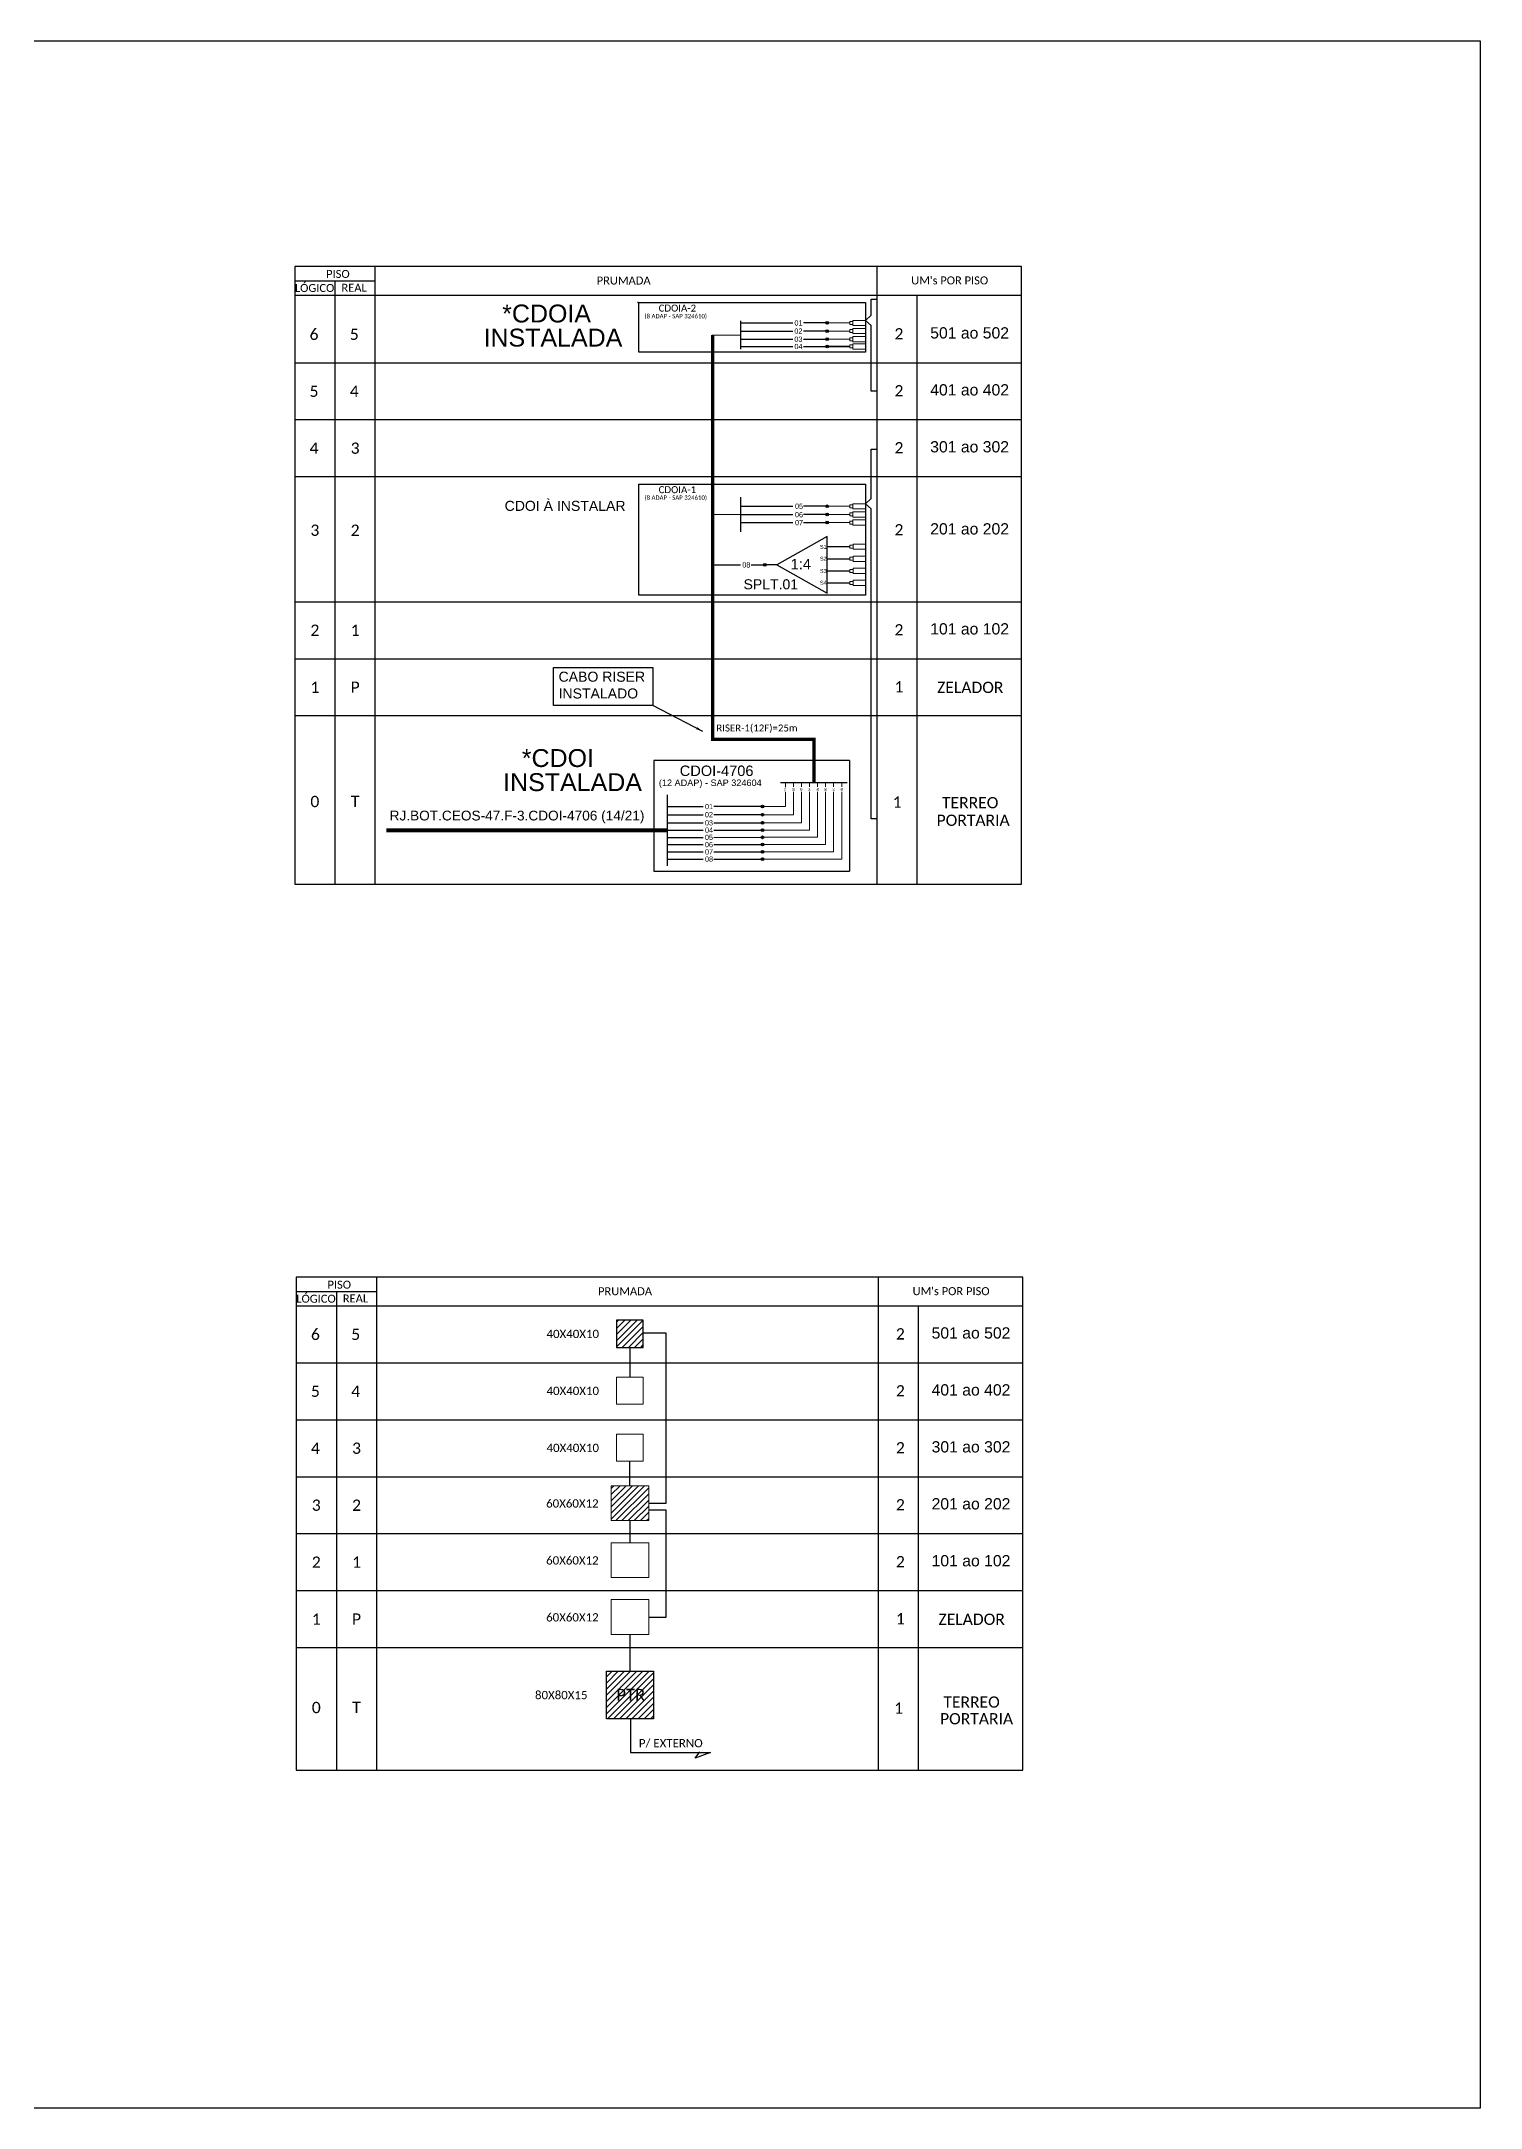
# Model space of a CAD drawing. Extents: x 733 to 1572, y 5 to 599.
# Drawn here: x 1158 to 1572, y 5 to 599 of the extents above; entities that cross this region are included whole.
import ezdxf
from ezdxf.enums import TextEntityAlignment as Align

# ---------------------------------------------------------------- set-up
doc = ezdxf.new("R2010")
doc.units = 0
doc.header["$MEASUREMENT"] = 0
doc.layers.add('SURVEYS_LEGENDAS', color=7, linetype='Continuous')
doc.styles.add('ARIAL', font='arial.ttf')
doc.styles.add('siredit', font='verdana.ttf')
doc.styles.add('WMF-Calibri0', font='calibri.ttf')
doc.dimstyles.new('CL', dxfattribs={"dimtxt": 1, "dimasz": 2, "dimexe": 0.18, "dimexo": 0.0625, "dimgap": 0.09, "dimtad": 0, "dimdec": 0, "dimrnd": 1, "dimzin": 0, "dimdsep": 46, "dimtxsty": 'siredit', "dimblk": 'NONE', "dimcen": 0, "dimse1": 1, "dimse2": 1, "dimsd1": 1, "dimsd2": 1, "dimclrt": 7, "dimadec": 0, "dimazin": 0, "dimtfac": 1, "dimtdec": 0, "dimtofl": 0, "dimtmove": 0, "dimatfit": 3, "dimfxl": 0, "dimtolj": 1, "dimtzin": 0, "dimarcsym": 0})

# ---------------------------------------------------------------- blocks, each defined once
blk = doc.blocks.new('A$C415C251F')
at = {"color": 3}
blk.add_point((0, 0), dxfattribs=at)
blk = doc.blocks.new('_None')
blk = doc.blocks.new('SPLT_1-4_SC-APC')
at = {"color": 1, "linetype": 'Continuous', "ltscale": 2.5}
for points in [[(-7.37, -1.53), (-17.04, -6.98), (-7.37, -12.43), (-7.37, -1.53)], [(-17.04, -6.98), (-19.26, -6.98)]]:
    blk.add_lwpolyline(points, dxfattribs=at)
at = {"color": 3, "linetype": 'Continuous', "ltscale": 2.5}
for points in [[(-2.99, -3.51), (-7.37, -3.51)], [(-7.37, -5.82), (-2.99, -5.82)], [(-7.37, -8.12), (-2.99, -8.12)], [(-7.37, -10.43), (-2.99, -10.43)]]:
    blk.add_lwpolyline(points, dxfattribs=at)
at = {"color": 3, "lineweight": 0}
for points in [[(-2.99, -3.22), (-2.41, -3.22), (-2.41, -3.8), (-2.99, -3.8)], [(-2.99, -5.53), (-2.41, -5.53), (-2.41, -6.1), (-2.99, -6.1)], [(-2.99, -7.84), (-2.41, -7.84), (-2.41, -8.41), (-2.99, -8.41)], [(-2.99, -10.14), (-2.41, -10.14), (-2.41, -10.72), (-2.99, -10.72)]]:
    blk.add_lwpolyline(points, close=True, dxfattribs=at)
for points in [[(-2.41, -3.02), (-2.41, -4)], [(-2.41, -3.02), (0, -3.02)], [(-2.41, -4), (0, -4)], [(-2.41, -5.32), (-2.41, -6.31)], [(-2.41, -5.32), (0, -5.32)], [(-2.41, -6.31), (0, -6.31)], [(-2.41, -7.63), (-2.41, -8.62)], [(-2.41, -7.63), (0, -7.63)], [(-2.41, -8.62), (0, -8.62)], [(-2.41, -9.94), (-2.41, -10.92)], [(-2.41, -9.94), (0, -9.94)], [(-2.41, -10.92), (0, -10.92)]]:
    blk.add_lwpolyline(points, dxfattribs=at)
at = {"color": 1, "style": 'ARIAL'}
for s, height, p in [('S1', 0.75, (-8.74, -3.91)), ('1:4', 2, (-14.35, -7.83)), ('S2', 0.75, (-8.74, -6.17)), ('S3', 0.75, (-8.74, -8.52)), ('S4', 0.75, (-8.74, -10.78))]:
    blk.add_text(s, height=height, dxfattribs=at).set_placement(p)

msp = doc.modelspace()

# ---------------------------------------------------------------- hatches: boundary and pattern name
h = msp.add_hatch(color=3)
h.dxf.hatch_style = 1
edge = h.paths.add_edge_path()
edge.add_arc((1383.91, 518.19), 0.385, 0, 360, ccw=False)
h = msp.add_hatch(color=3)
h.dxf.hatch_style = 1
edge = h.paths.add_edge_path()
edge.add_arc((1383.91, 515.85), 0.385, 0, 360, ccw=False)
h = msp.add_hatch(color=3)
h.dxf.hatch_style = 1
edge = h.paths.add_edge_path()
edge.add_arc((1383.91, 513.52), 0.385, 0, 360, ccw=False)
h = msp.add_hatch(color=3)
h.dxf.hatch_style = 1
edge = h.paths.add_edge_path()
edge.add_arc((1383.91, 511.43), 0.385, 0, 360, ccw=False)
h = msp.add_hatch(color=3)
h.dxf.hatch_style = 1
edge = h.paths.add_edge_path()
edge.add_arc((1383.91, 465.48), 0.385, 0, 360, ccw=False)
h = msp.add_hatch(color=3)
h.dxf.hatch_style = 1
edge = h.paths.add_edge_path()
edge.add_arc((1383.91, 463.14), 0.385, 0, 360, ccw=False)
h = msp.add_hatch(color=3)
h.dxf.hatch_style = 1
edge = h.paths.add_edge_path()
edge.add_arc((1383.91, 460.81), 0.385, 0, 360, ccw=False)
h = msp.add_hatch(color=3)
h.dxf.hatch_style = 1
edge = h.paths.add_edge_path()
edge.add_arc((1366.05, 448.63), 0.385, 0, 360, ccw=False)
h = msp.add_hatch(color=3)
h.dxf.hatch_style = 1
edge = h.paths.add_edge_path()
edge.add_arc((1366.08, 448.63), 0.256, -180, 180, ccw=False)
h = msp.add_hatch(color=3)
h.dxf.hatch_style = 1
edge = h.paths.add_edge_path()
edge.add_arc((1365.34, 379.17), 0.385, 0, 360, ccw=False)
h = msp.add_hatch(color=3)
h.dxf.hatch_style = 1
edge = h.paths.add_edge_path()
edge.add_arc((1365.34, 376.83), 0.385, 0, 360, ccw=False)
h = msp.add_hatch(color=3)
h.dxf.hatch_style = 1
edge = h.paths.add_edge_path()
edge.add_arc((1365.34, 374.49), 0.385, 0, 360, ccw=False)
h = msp.add_hatch(color=3)
h.dxf.hatch_style = 1
edge = h.paths.add_edge_path()
edge.add_arc((1365.34, 372.41), 0.385, 0, 360, ccw=False)
h = msp.add_hatch(color=3)
h.dxf.hatch_style = 1
edge = h.paths.add_edge_path()
edge.add_arc((1365.34, 370.32), 0.385, 0, 360, ccw=False)
h = msp.add_hatch(color=3)
h.dxf.hatch_style = 1
edge = h.paths.add_edge_path()
edge.add_arc((1365.34, 368.23), 0.385, 0, 360, ccw=False)
h = msp.add_hatch(color=3)
h.dxf.hatch_style = 1
edge = h.paths.add_edge_path()
edge.add_arc((1365.34, 366.14), 0.385, 0, 360, ccw=False)
h = msp.add_hatch(color=3)
h.dxf.hatch_style = 1
edge = h.paths.add_edge_path()
edge.add_arc((1365.34, 364.05), 0.385, 0, 360, ccw=False)
h = msp.add_hatch()
h.set_pattern_fill('ANSI31', color=1, scale=10, style=0)
h.paths.add_polyline_path([(1331.05, 231.48), (1323.39, 231.48), (1323.39, 223.71), (1331.05, 223.71)])
h = msp.add_hatch()
h.set_pattern_fill('ANSI31', color=1, scale=10, style=0)
h.set_pattern_definition([(45, (707.4535, -213.7859), (-0.8838835, 0.8838835), [])])
h.paths.add_polyline_path([(1332.64, 183.94), (1321.81, 183.94), (1321.81, 173.89), (1332.64, 173.89)])
h = msp.add_hatch()
h.set_pattern_fill('ANSI31', color=1, scale=10, style=0)
h.paths.add_polyline_path([(1320.46, 116.88), (1334.03, 116.88), (1334.03, 130.64), (1320.46, 130.64)])
h.paths.add_polyline_path([(1322.46, 121.23), (1332.55, 121.23), (1332.55, 126.38), (1322.46, 126.38)], flags=24)

# ---------------------------------------------------------------- linework, layer by layer
at = {"color": 5}
for p, q in [((1390.36, 392.36), (1334.14, 392.36)), ((1334.14, 392.36), (1334.14, 360.64)), ((1390.36, 392.36), (1390.36, 360.64)), ((1334.14, 360.64), (1390.36, 360.64))]:
    msp.add_line(p, q, dxfattribs=at)
for points in [[(733.23, 5.14), (1571.79, 5.14), (1571.79, 599.14), (733.23, 599.14), (733.23, 5.14)], [(1230.87, 534.42), (1230.87, 356.87), (1439.78, 356.87), (1439.78, 534.42)], [(1242.44, 530.31), (1242.44, 356.87)], [(1254.01, 356.87), (1254.01, 534.42)], [(1398.19, 534.42), (1398.19, 356.87)], [(1230.87, 526.2), (1439.78, 526.2)], [(1230.87, 526.2), (1439.78, 526.2)], [(1409.76, 356.87), (1409.76, 526.2)], [(1359.08, 513.51), (1374.04, 513.51)], [(1377.08, 513.51), (1383.6, 513.51)], [(1230.87, 506.76), (1439.78, 506.76)], [(1230.87, 490.39), (1439.78, 490.39)], [(1230.87, 474.01), (1439.78, 474.01)], [(1230.87, 438.05), (1439.78, 438.05)], [(1230.87, 421.67), (1439.78, 421.67)], [(1230.87, 405.3), (1439.78, 405.3)], [(1338.05, 374.49), (1348.32, 374.49)], [(1351.36, 374.49), (1365.02, 374.49)], [(1231.27, 243.87), (1231.27, 102.12), (1440.18, 102.12), (1440.18, 243.87)], [(1254.42, 102.12), (1254.42, 243.87)], [(1398.59, 243.87), (1398.59, 102.12)], [(1242.84, 239.76), (1242.84, 102.12)], [(1231.27, 235.65), (1440.18, 235.65)], [(1231.27, 235.65), (1440.18, 235.65)], [(1410.16, 102.12), (1410.16, 235.65)], [(1231.27, 219.28), (1440.18, 219.28)], [(1231.27, 202.91), (1440.18, 202.91)], [(1231.27, 186.53), (1440.18, 186.53)], [(1231.27, 170.16), (1440.18, 170.16)], [(1231.27, 153.79), (1440.18, 153.79)], [(1231.27, 137.42), (1440.18, 137.42)]]:
    msp.add_lwpolyline(points)
at = {"color": 0}
for points in [[(1439.78, 534.42), (1230.87, 534.42)], [(1230.87, 530.31), (1254.01, 530.31)], [(1440.18, 243.87), (1231.27, 243.87)], [(1231.27, 239.76), (1254.42, 239.76)], [(733.23, 5.14), (1571.79, 5.14)]]:
    msp.add_lwpolyline(points, dxfattribs=at)
at = {"color": 5}
msp.add_lwpolyline([(1329.8, 524.06), (1394.97, 524.06), (1394.97, 509.74), (1329.8, 509.74)], close=True, dxfattribs=at)
at = {"color": 3}
for points in [[(1398.19, 498.62), (1396.54, 498.62), (1396.54, 517.42), (1394.97, 518.93), (1396.54, 520.44), (1396.53, 525.03), (1398.19, 525.03)], [(1359.08, 518.19), (1374.04, 518.19), (1374.04, 518.19)], [(1383.91, 518.19), (1377.08, 518.19)], [(1398.19, 375.63), (1396.54, 375.63), (1396.54, 464.72), (1394.97, 466.22), (1396.54, 467.73), (1396.53, 481.89), (1398.19, 481.89)], [(1338.1, 379.17), (1348.32, 379.17), (1348.32, 379.17)], [(1365.34, 379.17), (1351.36, 379.17)], [(1332.64, 178.92), (1337.69, 178.92), (1337.69, 227.82), (1331.05, 227.82)], [(1327.23, 223.71), (1327.23, 215.11)], [(1327.23, 183.94), (1327.23, 190.96)], [(1327.23, 173.89), (1327.23, 167.56)], [(1332.64, 146.17), (1337.69, 146.17), (1337.69, 176.91), (1332.64, 176.91)], [(1327.25, 130.64), (1327.25, 141.15)]]:
    msp.add_lwpolyline(points, dxfattribs=at)
at = {"color": 5}
for points in [[(1359.08, 510.67), (1359.08, 518.75)], [(1359.08, 458.17), (1359.08, 468.12)], [(1370.55, 386.08), (1389.68, 386.08)]]:
    msp.add_lwpolyline(points, dxfattribs=at)
at = {"color": 3, "lineweight": 0}
for points in [[(1383.91, 518.19), (1390.48, 518.19)], [(1391.35, 517.45), (1391.35, 518.93)], [(1391.35, 518.93), (1394.97, 518.93)], [(1391.35, 517.45), (1394.97, 517.45)], [(1383.91, 515.85), (1390.48, 515.85)], [(1383.91, 513.52), (1390.48, 513.52)], [(1383.91, 511.43), (1390.48, 511.43)], [(1391.35, 516.59), (1394.97, 516.59)], [(1391.35, 515.11), (1391.35, 516.59)], [(1391.35, 515.11), (1394.97, 515.11)], [(1391.35, 514.26), (1394.97, 514.26)], [(1391.35, 512.78), (1391.35, 514.26)], [(1391.35, 512.78), (1394.97, 512.78)], [(1391.35, 512.18), (1394.97, 512.18)], [(1391.35, 510.69), (1391.35, 512.17)], [(1391.35, 510.69), (1394.97, 510.69)], [(1383.91, 465.48), (1390.48, 465.48)], [(1391.35, 464.74), (1391.35, 466.22)], [(1391.35, 466.22), (1394.97, 466.22)], [(1391.35, 464.74), (1394.97, 464.74)], [(1391.35, 463.88), (1394.97, 463.88)], [(1391.35, 463.88), (1391.35, 462.4)], [(1383.91, 463.14), (1390.48, 463.14)], [(1383.91, 460.81), (1390.48, 460.81)], [(1391.35, 462.4), (1394.97, 462.4)], [(1391.35, 461.55), (1394.97, 461.55)], [(1391.35, 460.07), (1391.35, 461.55)], [(1391.35, 460.07), (1394.97, 460.07)]]:
    msp.add_lwpolyline(points, dxfattribs=at)
for points in [[(1390.48, 517.76), (1391.35, 517.76), (1391.35, 518.62), (1390.48, 518.62)], [(1390.48, 515.42), (1391.35, 515.42), (1391.35, 516.28), (1390.48, 516.28)], [(1390.48, 513.09), (1391.35, 513.09), (1391.35, 513.95), (1390.48, 513.95)], [(1390.48, 511), (1391.35, 511), (1391.35, 511.86), (1390.48, 511.86)], [(1390.48, 465.05), (1391.35, 465.05), (1391.35, 465.91), (1390.48, 465.91)], [(1390.48, 462.71), (1391.35, 462.71), (1391.35, 463.57), (1390.48, 463.57)], [(1390.48, 462.71), (1391.35, 462.71), (1391.35, 463.57), (1390.48, 463.57)], [(1390.48, 460.38), (1391.35, 460.38), (1391.35, 461.24), (1390.48, 461.24)]]:
    msp.add_lwpolyline(points, close=True, dxfattribs=at)
at = {"const_width": 1}
msp.add_lwpolyline([(1351.02, 514.71), (1351.02, 398.48), (1380.12, 398.48), (1380.12, 386.08)], dxfattribs=at)
at = {"color": 5, "lineweight": 0}
for points in [[(1350.87, 514.71), (1359.08, 514.71)], [(1350.87, 463.15), (1359.08, 463.15)], [(1365.63, 370.32), (1381.16, 370.32), (1381.16, 383.37)], [(1365.66, 372.41), (1378.84, 372.41), (1378.84, 383.37)], [(1365.66, 374.49), (1376.53, 374.49), (1376.53, 383.37)], [(1365.68, 376.83), (1374.22, 376.83), (1374.22, 383.36)], [(1365.72, 366.14), (1385.78, 366.14), (1385.78, 383.37)], [(1365.72, 368.23), (1383.47, 368.23), (1383.47, 383.37)], [(1365.72, 364.05), (1388.1, 364.07), (1388.1, 383.37)], [(1371.9, 386.08), (1371.9, 384.76)], [(1371.9, 383.33), (1371.9, 379.17)], [(1374.22, 386.08), (1374.22, 384.79)], [(1376.53, 386.08), (1376.53, 384.8)], [(1378.84, 386.08), (1378.84, 384.8)], [(1381.16, 386.08), (1381.16, 384.79)], [(1383.47, 386.08), (1383.47, 384.8)], [(1385.79, 386.08), (1385.79, 384.8)], [(1388.1, 386.08), (1388.1, 384.8)], [(1365.34, 379.17), (1371.9, 379.17)], [(1365.34, 376.83), (1371.9, 376.83)], [(1365.34, 374.49), (1371.9, 374.49)], [(1365.34, 372.41), (1377.69, 372.41)]]:
    msp.add_lwpolyline(points, dxfattribs=at)
at = {"color": 2}
for points in [[(1359.08, 515.85), (1374.04, 515.85)], [(1383.91, 515.85), (1377.08, 515.85)], [(1338.05, 376.83), (1348.32, 376.83)], [(1365.34, 376.83), (1351.36, 376.83)]]:
    msp.add_lwpolyline(points, dxfattribs=at)
at = {"color": 150}
for points in [[(1359.08, 511.42), (1374.04, 511.42)], [(1377.08, 511.42), (1390.12, 511.43), (1390.12, 511.43), (1383.91, 511.43)], [(1338.05, 372.4), (1348.32, 372.4)], [(1351.36, 372.4), (1365.34, 372.41), (1365.34, 372.41), (1365.34, 372.41)]]:
    msp.add_lwpolyline(points, dxfattribs=at)
at = {"color": 1}
for points in [[(1329.8, 471.88), (1394.97, 471.88), (1394.97, 439.95), (1329.8, 439.95)], [(1331.05, 231.48), (1323.39, 231.48), (1323.39, 223.71), (1331.05, 223.71)], [(1320.46, 130.64), (1334.03, 130.64), (1334.03, 116.88), (1320.46, 116.88)]]:
    msp.add_lwpolyline(points, close=True, dxfattribs=at)
for points in [[(1359.08, 465.48), (1374.04, 465.48), (1374.04, 465.48)], [(1383.91, 465.48), (1377.08, 465.48)], [(1338.05, 362.13), (1338.05, 382.53)], [(1338.05, 370.31), (1348.32, 370.31)], [(1351.36, 370.31), (1365.72, 370.32)], [(1327.38, 116.88), (1327.38, 107.25), (1350.37, 107.25)], [(1345.96, 105.66), (1347.36, 107.48)], [(1350.37, 107.25), (1345.96, 105.66)]]:
    msp.add_lwpolyline(points, dxfattribs=at)
at = {"color": 214}
for points in [[(1359.08, 463.14), (1374.04, 463.14)], [(1383.91, 463.14), (1377.08, 463.14)], [(1338.05, 368.23), (1348.32, 368.23)], [(1351.36, 368.23), (1365.72, 368.23)]]:
    msp.add_lwpolyline(points, dxfattribs=at)
at = {"color": 44}
for points in [[(1359.08, 460.81), (1374.04, 460.81)], [(1377.08, 460.81), (1383.6, 460.81)], [(1338.05, 366.14), (1348.32, 366.14)], [(1351.33, 366.14), (1365.72, 366.14)]]:
    msp.add_lwpolyline(points, dxfattribs=at)
at = {"color": 6}
for points in [[(1351.02, 448.63), (1359.05, 448.63)], [(1362.06, 448.63), (1366.05, 448.63)], [(1338.05, 364.05), (1348.32, 364.05)], [(1351.33, 364.05), (1365.72, 364.05)]]:
    msp.add_lwpolyline(points, dxfattribs=at)
msp.add_lwpolyline([(1333.83, 408.25), (1305.21, 408.25), (1305.21, 419.18), (1333.83, 419.18)], close=True)
at = {"color": 5, "const_width": 1.2}
msp.add_lwpolyline([(1257.2, 372.33), (1338.05, 372.33)], dxfattribs=at)
at = {"lineweight": 0}
for points in [[(1331.05, 215.11), (1323.39, 215.11), (1323.39, 207.34), (1331.05, 207.34)], [(1331.05, 198.73), (1323.39, 198.73), (1323.39, 190.96), (1331.05, 190.96)], [(1332.64, 167.56), (1321.81, 167.56), (1321.81, 157.52), (1332.64, 157.52)], [(1332.64, 151.19), (1321.81, 151.19), (1321.81, 141.15), (1332.64, 141.15)]]:
    msp.add_lwpolyline(points, close=True, dxfattribs=at)
at = {"color": 1, "lineweight": 0}
msp.add_lwpolyline([(1332.64, 183.94), (1321.81, 183.94), (1321.81, 173.89), (1332.64, 173.89)], close=True, dxfattribs=at)
at = {"color": 3}
for centre, radius in [((1383.91, 518.19), 0.385), ((1383.91, 515.85), 0.385), ((1383.91, 513.52), 0.385), ((1383.91, 511.43), 0.385), ((1383.91, 465.48), 0.385), ((1383.91, 463.14), 0.385), ((1383.91, 460.81), 0.385), ((1366.05, 448.63), 0.385), ((1366.08, 448.63), 0.256), ((1365.34, 379.17), 0.385), ((1365.34, 376.83), 0.385), ((1365.34, 374.49), 0.385), ((1365.34, 372.41), 0.385), ((1365.34, 370.32), 0.385), ((1365.34, 368.23), 0.385), ((1365.34, 366.14), 0.385), ((1365.34, 364.05), 0.385)]:
    msp.add_circle(centre, radius, dxfattribs=at)

# ---------------------------------------------------------------- block references
at = {"color": 3, "extrusion": (0, 0, -1), "xscale": -1, "zscale": -1}
msp.add_blockref('A$C415C251F', (-1329.61, 524.06), dxfattribs=at)
at = {"color": 3, "xscale": 1.5, "yscale": 1.5, "zscale": 1.5}
msp.add_blockref('SPLT_1-4_SC-APC', (1394.97, 459.11), dxfattribs=at)

# ---------------------------------------------------------------- texts
at = {"color": 0, "style": 'WMF-Calibri0'}
for s, p in [('  LÓGICO', (1229.29, 527.09)), ('     PISO', (1235.83, 531.12)), ('    REAL', (1241.05, 527.15)), ('PRUMADA', (1317.66, 529.23)), ("UM's POR PISO", (1408.08, 529.26)), ('  LÓGICO', (1229.69, 236.54)), ('     PISO', (1236.23, 240.57)), ('    REAL', (1241.45, 236.6)), ('PRUMADA', (1318.06, 238.69)), ("UM's POR PISO", (1408.48, 238.71))]:
    msp.add_text(s, height=2.3, dxfattribs=at).set_placement(p)
for s, height, style, p in [('*CDOIA', 5.141, 'ARIAL', (1290.5, 518.33)), ('INSTALADA', 5.141, 'ARIAL', (1285.14, 511.4)), ('RISER-1(12F)=25m', 2, 'WMF-Calibri0', (1352.07, 400.75))]:
    msp.add_text(s, height=height, dxfattribs=dict(style=style)).set_placement(p)
at = {"color": 5}
for s, height, style, p in [('CDOIA-2', 2, 'WMF-Calibri0', (1335.48, 521.45)), ('*CDOI ', 5.141, 'ARIAL', (1296.14, 390.54)), ('INSTALADA', 5.141, 'ARIAL', (1290.78, 383.61)), ('CDOI-4706', 3, 'ARIAL', (1341.55, 387.95)), ('RJ.BOT.CEOS-47.F-3.CDOI-4706 (14/21)', 2.8084, 'ARIAL', (1258.14, 375.17))]:
    msp.add_text(s, height=height, dxfattribs=dict(at, style=style)).set_placement(p)
for s, height, style, p in [('(8 ADAP - SAP 324610)', 1.25, 'WMF-Calibri0', (1340.39, 519.52)), ('(12 ADAP) - SAP 324604', 1.875, 'ARIAL', (1350.32, 385.06))]:
    msp.add_text(s, height=height, dxfattribs=dict(at, style=style)).set_placement(p, align=Align.CENTER)
at = {"style": 'ARIAL'}
for s, p in [('01', (1375.68, 518.19)), ('02', (1375.66, 515.85)), ('03', (1375.66, 513.51)), ('04', (1375.68, 511.42)), ('05', (1375.83, 465.49)), ('06', (1375.83, 463.08)), ('07', (1375.85, 460.78)), ('08', (1360.69, 448.63)), ('02', (1349.94, 376.83)), ('03', (1349.94, 374.49)), ('01', (1349.96, 379.17)), ('05', (1349.94, 370.31)), ('06', (1349.94, 368.23)), ('04', (1349.96, 372.4)), ('07', (1349.96, 366.14)), ('08', (1349.96, 364.05))]:
    msp.add_text(s, height=1.5, dxfattribs=at).set_placement(p, align=Align.MIDDLE_CENTER)
at = {"color": 7}
for s, height, style, p in [('501 ao 502', 3.24, 'ARIAL', (1413.55, 513.71)), ('401 ao 402', 3.24, 'ARIAL', (1413.55, 497.34)), ('301 ao 302', 3.24, 'ARIAL', (1413.55, 480.97)), ('201 ao 202', 3.24, 'ARIAL', (1413.55, 457.38)), ('101 ao 102', 3.24, 'ARIAL', (1413.55, 428.63)), ('ZELADOR', 3.24, 'WMF-Calibri0', (1415.53, 411.8)), ('TERREO', 3.24, 'WMF-Calibri0', (1416.93, 378.66)), ('PORTARIA', 3.24, 'WMF-Calibri0', (1415.38, 373.61)), ('40X40X10', 2.373, 'WMF-Calibri0', (1303.25, 226.38)), ('501 ao 502', 3.24, 'ARIAL', (1413.95, 226.23)), ('40X40X10', 2.373, 'WMF-Calibri0', (1303.25, 210.01)), ('401 ao 402', 3.24, 'ARIAL', (1413.95, 209.86)), ('40X40X10', 2.373, 'WMF-Calibri0', (1303.25, 193.63)), ('301 ao 302', 3.24, 'ARIAL', (1413.95, 193.49)), ('60X60X12', 2.373, 'WMF-Calibri0', (1303.14, 177.65)), ('201 ao 202', 3.24, 'ARIAL', (1413.95, 177.12)), ('60X60X12', 2.373, 'WMF-Calibri0', (1303.14, 161.28)), ('101 ao 102', 3.24, 'ARIAL', (1413.95, 160.75)), ('60X60X12', 2.373, 'WMF-Calibri0', (1303.14, 144.91)), ('ZELADOR', 3.24, 'WMF-Calibri0', (1415.93, 143.92)), ('80X80X15', 2.373, 'WMF-Calibri0', (1299.94, 122.57)), ('PTR', 3.433, 'WMF-Calibri0', (1323.32, 122.11)), ('TERREO', 3.24, 'WMF-Calibri0', (1417.33, 120.12)), ('PORTARIA', 3.24, 'WMF-Calibri0', (1416.37, 115.33)), ('P/ EXTERNO', 2.373, 'WMF-Calibri0', (1329.79, 108.74))]:
    msp.add_text(s, height=height, dxfattribs=dict(at, style=style)).set_placement(p)
at = {"color": 1, "style": 'WMF-Calibri0'}
msp.add_text('CDOIA-1', height=2, dxfattribs=at).set_placement((1335.48, 469.26))
msp.add_text('(8 ADAP - SAP 324610)', height=1.25, dxfattribs=at).set_placement((1340.39, 467.34), align=Align.CENTER)
at = {"style": 'ARIAL'}
for s, p in [('01', (1371.82, 384.02)), ('02', (1374.24, 384.08)), ('03', (1376.51, 384.08)), ('04', (1378.83, 384.08)), ('05', (1381.18, 384.08)), ('06', (1383.45, 384.08)), ('07', (1385.77, 384.08)), ('08', (1388.08, 384.08))]:
    msp.add_text(s, height=0.617, rotation=90, dxfattribs=at).set_placement(p, align=Align.MIDDLE_CENTER)
at = {"color": 1, "insert": (1291.21, 467.05), "char_height": 2.8889, "width": 35.019, "attachment_point": 1, "style": 'ARIAL'}
msp.add_mtext('CDOI À INSTALAR', dxfattribs=at)
at = {"insert": (1306.71, 417.94), "char_height": 2.889, "width": 35.019, "attachment_point": 1, "style": 'ARIAL'}
msp.add_mtext('CABO RISER\\PINSTALADO', dxfattribs=at)
at = {"color": 7, "style": 'WMF-Calibri0'}
for tag, flags, p in [('6', 4, (1236.41, 514.93)), ('5', 4, (1247.98, 514.93)), ('2', 4, (1404.56, 515.06)), ('5', 4, (1236.41, 498.56)), ('4', 4, (1247.98, 498.56)), ('2', 4, (1404.56, 498.69)), ('4', 4, (1236.41, 482.19)), ('3', 4, (1248.23, 482.19)), ('2', 4, (1404.56, 482.31)), ('3', 4, (1236.65, 458.6)), ('2', 4, (1248.23, 458.6)), ('2', 4, (1404.56, 458.73)), ('2', 4, (1236.65, 429.85)), ('1', 4, (1248.23, 429.85)), ('2', 4, (1404.56, 429.97)), ('1', 4, (1236.65, 413.47)), ('P', 4, (1248.23, 413.49)), ('1', 4, (1404.56, 413.6)), ('0', 4, (1236.65, 380.62)), ('T', 12, (1248.23, 380.66)), ('1', 4, (1404.05, 380.46)), ('6', 4, (1236.81, 227.45)), ('5', 4, (1248.38, 227.45)), ('2', 4, (1404.97, 227.58)), ('5', 4, (1236.81, 211.08)), ('4', 4, (1248.38, 211.08)), ('2', 4, (1404.97, 211.21)), ('4', 4, (1236.81, 194.71)), ('3', 4, (1248.63, 194.71)), ('2', 4, (1404.97, 194.83)), ('3', 4, (1237.06, 178.33)), ('2', 4, (1248.63, 178.33)), ('2', 4, (1404.97, 178.46)), ('2', 4, (1237.06, 161.96)), ('1', 4, (1248.63, 161.96)), ('2', 4, (1404.97, 162.09)), ('1', 4, (1237.06, 145.59)), ('P', 4, (1248.63, 145.6)), ('1', 4, (1404.97, 145.72)), ('0', 4, (1237.06, 120.17)), ('T', 12, (1248.63, 120.21)), ('1', 4, (1404.45, 120))]:
    msp.add_attdef(tag, text='XX', height=3.24, dxfattribs=dict(at, flags=flags)).set_placement(p, align=Align.MIDDLE_CENTER)
at = {"layer": 'SURVEYS_LEGENDAS', "color": 0, "style": 'ARIAL'}
msp.add_text('SPLT.01', height=2.884, dxfattribs=at).set_placement((1359.89, 441.62))

# ---------------------------------------------------------------- leaders
msp.add_leader([(1348.19, 400.77), (1333.83, 408.25)], dimstyle='CL', override={"dimgap": 0.09, "dimtad": 0})

doc.saveas('drawing.dxf')
